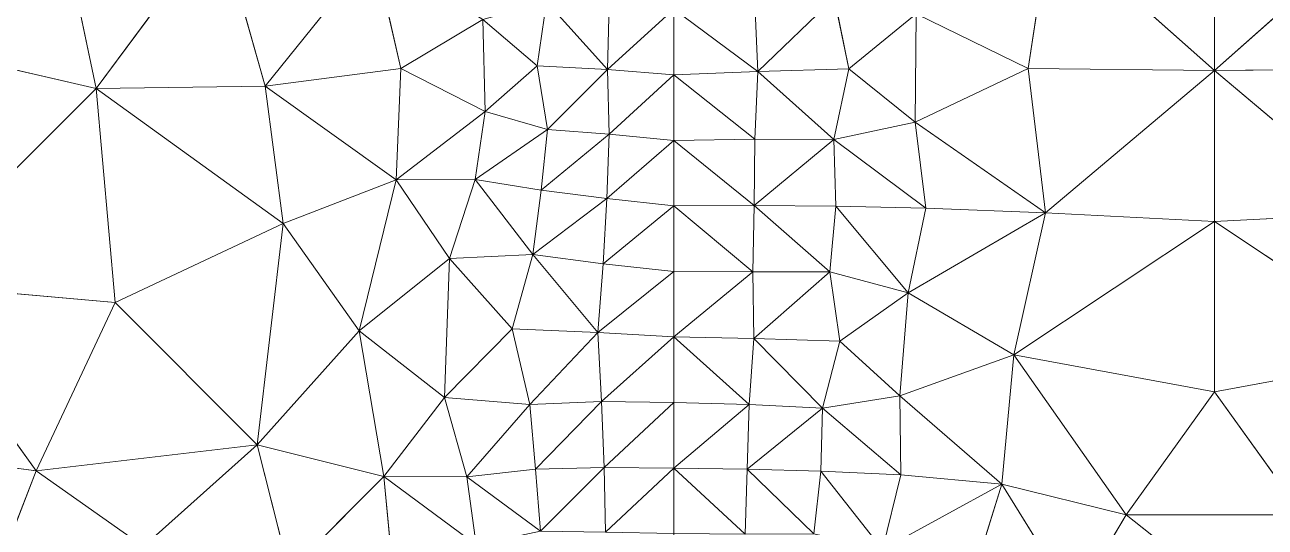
# Model space of a CAD drawing. Header units: metres. Extents: x 0 to 8, y 0 to 4.
# Drawn here: x 0.7 to 1.273, y 1.154 to 1.387 of the extents above; entities that cross this region are included whole.
import ezdxf

# ---------------------------------------------------------------- set-up
doc = ezdxf.new("R2010")
doc.units = ezdxf.units.M
doc.header["$MEASUREMENT"] = 0
for name, color, linetype, lineweight in [('DL_FE_MESH', 134, 'Continuous', 0), ('DL_FE_MESH_CELLS_3', 132, 'Continuous', 0), ('DL_FE_MESH_CELLS_7', 132, 'Continuous', 0), ('DL_TOPOLOGY', 7, 'Continuous', 0)]:
    doc.layers.add(name, color=color, linetype=linetype, lineweight=lineweight)

msp = doc.modelspace()

# ---------------------------------------------------------------- linework, layer by layer
at = {"layer": 'DL_FE_MESH'}
for p, q in [((0.73293, 1.35733), (0.70286, 1.5)), ((0.73293, 1.35733), (0.78972, 1.43389)), ((0.81098, 1.3584), (0.78972, 1.43389)), ((1.16384, 1.36657), (1.17397, 1.43309)), ((1.25, 1.36563), (1.17397, 1.43309)), ((1.32603, 1.43309), (1.25, 1.36563)), ((1.25, 1.36563), (1.25, 1.43305)), ((0.86137, 1.42075), (0.81098, 1.3584)), ((0.87381, 1.36651), (0.86137, 1.42075)), ((0.9368, 1.36777), (0.94106, 1.39746)), ((0.96934, 1.36604), (0.94106, 1.39746)), ((0.97004, 1.39623), (0.96934, 1.36604)), ((0.96934, 1.36604), (1, 1.39394)), ((1.03893, 1.36522), (1, 1.39394)), ((1.03893, 1.36522), (1.03752, 1.39676)), ((1.07422, 1.39927), (1.03893, 1.36522)), ((1.08088, 1.36642), (1.07422, 1.39927)), ((0.87381, 1.36651), (0.91176, 1.38929)), ((0.91176, 1.38929), (0.91282, 1.34675)), ((0.9368, 1.36777), (0.91176, 1.38929)), ((1.08088, 1.36642), (1.11201, 1.39184)), ((1.11201, 1.39184), (1.11154, 1.34169)), ((1.16384, 1.36657), (1.11201, 1.39184)), ((0.73293, 1.35733), (0.61575, 1.38425)), ((0.87381, 1.36651), (0.81098, 1.3584)), ((0.87165, 1.31502), (0.87381, 1.36651)), ((0.91282, 1.34675), (0.87381, 1.36651)), ((0.91282, 1.34675), (0.9368, 1.36777)), ((0.94153, 1.33839), (0.9368, 1.36777)), ((0.9368, 1.36777), (0.96934, 1.36604)), ((0.96934, 1.36604), (0.94153, 1.33839)), ((1, 1.36364), (0.96934, 1.36604)), ((0.96934, 1.36604), (0.97011, 1.33613)), ((1, 1.36364), (1.03893, 1.36522)), ((1.03749, 1.33391), (1.03893, 1.36522)), ((1.03893, 1.36522), (1.08088, 1.36642)), ((1.07403, 1.3337), (1.03893, 1.36522)), ((1.07403, 1.3337), (1.08088, 1.36642)), ((1.11154, 1.34169), (1.08088, 1.36642)), ((1.11154, 1.34169), (1.16384, 1.36657)), ((1.17181, 1.29976), (1.16384, 1.36657)), ((1.16384, 1.36657), (1.25, 1.36563)), ((1.25, 1.36563), (1.17181, 1.29976)), ((1.25, 1.36563), (1.33616, 1.36657)), ((1.25, 1.29583), (1.25, 1.36563)), ((1.32819, 1.29976), (1.25, 1.36563)), ((0.97011, 1.33613), (1, 1.36364)), ((1.03749, 1.33391), (1, 1.36364)), ((0.73293, 1.35733), (0.64267, 1.26707)), ((0.81098, 1.3584), (0.73293, 1.35733)), ((0.74164, 1.25836), (0.73293, 1.35733)), ((0.81945, 1.29485), (0.73293, 1.35733)), ((0.81098, 1.3584), (0.81945, 1.29485)), ((0.87165, 1.31502), (0.81098, 1.3584)), ((0.87165, 1.31502), (0.91282, 1.34675)), ((0.90815, 1.31523), (0.91282, 1.34675)), ((0.94153, 1.33839), (0.91282, 1.34675)), ((0.94153, 1.33839), (0.90815, 1.31523)), ((0.9386, 1.3103), (0.94153, 1.33839)), ((0.94153, 1.33839), (0.97011, 1.33613)), ((1.07403, 1.3337), (1.11154, 1.34169)), ((1.11661, 1.30199), (1.11154, 1.34169)), ((1.17181, 1.29976), (1.11154, 1.34169)), ((0.97011, 1.33613), (0.9386, 1.3103)), ((0.97011, 1.33613), (0.9691, 1.30651)), ((0.9691, 1.30651), (1, 1.33333)), ((1, 1.33333), (0.97011, 1.33613)), ((1, 1.33333), (1.03749, 1.33391)), ((1.03721, 1.30318), (1, 1.33333)), ((1.03721, 1.30318), (1.03749, 1.33391)), ((1.07403, 1.3337), (1.03721, 1.30318)), ((1.03749, 1.33391), (1.07403, 1.3337)), ((1.07489, 1.30294), (1.07403, 1.3337)), ((1.11661, 1.30199), (1.07403, 1.3337)), ((0.81945, 1.29485), (0.87165, 1.31502)), ((0.85452, 1.24528), (0.87165, 1.31502)), ((0.87165, 1.31502), (0.90815, 1.31523)), ((0.89625, 1.27872), (0.87165, 1.31502)), ((0.89625, 1.27872), (0.90815, 1.31523)), ((0.90815, 1.31523), (0.9386, 1.3103)), ((0.93486, 1.28054), (0.90815, 1.31523)), ((0.93486, 1.28054), (0.9386, 1.3103)), ((0.9386, 1.3103), (0.9691, 1.30651)), ((0.9691, 1.30651), (0.93486, 1.28054)), ((0.9691, 1.30651), (0.96732, 1.27616)), ((0.96732, 1.27616), (1, 1.30303)), ((1, 1.30303), (0.9691, 1.30651)), ((1, 1.30303), (1.03721, 1.30318)), ((1.03652, 1.27259), (1, 1.30303)), ((1.03652, 1.27259), (1.03721, 1.30318)), ((1.03721, 1.30318), (1.07489, 1.30294)), ((1.07216, 1.27254), (1.03721, 1.30318)), ((1.07216, 1.27254), (1.07489, 1.30294)), ((1.07489, 1.30294), (1.11661, 1.30199)), ((1.10832, 1.26279), (1.07489, 1.30294)), ((1.10832, 1.26279), (1.11661, 1.30199)), ((1.11661, 1.30199), (1.17181, 1.29976)), ((1.10832, 1.26279), (1.17181, 1.29976)), ((1.15721, 1.23411), (1.17181, 1.29976)), ((1.17181, 1.29976), (1.25, 1.29583)), ((1.25, 1.29583), (1.32819, 1.29976)), ((0.74164, 1.25836), (0.81945, 1.29485)), ((0.81945, 1.29485), (0.80739, 1.19261)), ((0.85452, 1.24528), (0.81945, 1.29485)), ((1.25, 1.29583), (1.15721, 1.23411)), ((1.25, 1.21702), (1.25, 1.29583)), ((1.34279, 1.23411), (1.25, 1.29583)), ((0.89625, 1.27872), (0.93486, 1.28054)), ((0.92525, 1.24616), (0.93486, 1.28054)), ((0.93486, 1.28054), (0.96732, 1.27616)), ((0.96489, 1.24448), (0.93486, 1.28054)), ((0.85452, 1.24528), (0.89625, 1.27872)), ((0.89625, 1.27872), (0.89394, 1.21444)), ((0.92525, 1.24616), (0.89625, 1.27872)), ((0.96732, 1.27616), (0.96489, 1.24448)), ((1, 1.27273), (0.96732, 1.27616)), ((0.96489, 1.24448), (1, 1.27273)), ((1, 1.27273), (1.03652, 1.27259)), ((1.03652, 1.27259), (1, 1.24242)), ((1.03699, 1.24173), (1.03652, 1.27259)), ((1.03652, 1.27259), (1.07216, 1.27254)), ((1.07216, 1.27254), (1.03699, 1.24173)), ((1.07684, 1.24045), (1.07216, 1.27254)), ((1.07216, 1.27254), (1.10832, 1.26279)), ((0.64267, 1.26707), (0.74164, 1.25836)), ((0.70515, 1.18055), (0.64267, 1.26707)), ((1.07684, 1.24045), (1.10832, 1.26279)), ((1.10832, 1.26279), (1.10446, 1.21512)), ((1.15721, 1.23411), (1.10832, 1.26279)), ((0.70515, 1.18055), (0.74164, 1.25836)), ((0.80739, 1.19261), (0.74164, 1.25836)), ((0.80739, 1.19261), (0.85452, 1.24528)), ((0.86597, 1.17786), (0.85452, 1.24528)), ((0.89394, 1.21444), (0.85452, 1.24528)), ((0.89394, 1.21444), (0.92525, 1.24616)), ((0.93336, 1.21115), (0.92525, 1.24616)), ((0.92525, 1.24616), (0.96489, 1.24448)), ((0.96489, 1.24448), (0.93336, 1.21115)), ((1, 1.24242), (0.96489, 1.24448)), ((0.96489, 1.24448), (0.96661, 1.21262)), ((0.96661, 1.21262), (1, 1.24242)), ((1, 1.24242), (1.03699, 1.24173)), ((1.03482, 1.21121), (1, 1.24242)), ((1.03482, 1.21121), (1.03699, 1.24173)), ((1.03699, 1.24173), (1.07684, 1.24045)), ((1.06874, 1.20954), (1.03699, 1.24173)), ((1.06874, 1.20954), (1.07684, 1.24045)), ((1.10446, 1.21512), (1.07684, 1.24045)), ((1.10446, 1.21512), (1.15721, 1.23411)), ((1.1517, 1.17438), (1.15721, 1.23411)), ((1.15721, 1.23411), (1.25, 1.21702)), ((1.2092, 1.16019), (1.15721, 1.23411)), ((1.25, 1.21702), (1.34279, 1.23411)), ((1.2092, 1.16019), (1.25, 1.21702)), ((1.2908, 1.16019), (1.25, 1.21702)), ((0.86597, 1.17786), (0.89394, 1.21444)), ((0.90432, 1.1778), (0.89394, 1.21444)), ((0.93336, 1.21115), (0.89394, 1.21444)), ((0.93336, 1.21115), (0.90432, 1.1778)), ((0.93336, 1.21115), (0.96661, 1.21262)), ((0.93606, 1.18123), (0.93336, 1.21115)), ((0.96661, 1.21262), (0.93606, 1.18123)), ((1, 1.21212), (0.96661, 1.21262)), ((0.96661, 1.21262), (0.96784, 1.18208)), ((0.96784, 1.18208), (1, 1.21212)), ((1, 1.21212), (1.03482, 1.21121)), ((1.03482, 1.21121), (1, 1.18182)), ((1.03387, 1.18124), (1.03482, 1.21121)), ((1.03482, 1.21121), (1.06874, 1.20954)), ((1.06874, 1.20954), (1.10446, 1.21512)), ((1.10504, 1.17874), (1.10446, 1.21512)), ((1.1517, 1.17438), (1.10446, 1.21512)), ((1.06874, 1.20954), (1.03387, 1.18124)), ((1.06794, 1.18032), (1.06874, 1.20954)), ((1.10504, 1.17874), (1.06874, 1.20954)), ((0.70515, 1.18055), (0.6416, 1.18902)), ((0.80739, 1.19261), (0.70515, 1.18055)), ((0.75472, 1.14548), (0.80739, 1.19261)), ((0.80739, 1.19261), (0.82214, 1.13403)), ((0.86597, 1.17786), (0.80739, 1.19261)), ((0.93606, 1.18123), (0.96784, 1.18208)), ((0.96784, 1.18208), (0.93842, 1.15267)), ((1, 1.18182), (0.96784, 1.18208)), ((0.96784, 1.18208), (0.96841, 1.15216)), ((0.96841, 1.15216), (1, 1.18182)), ((1, 1.18182), (1.03387, 1.18124)), ((1.033, 1.15129), (1, 1.18182)), ((0.68498, 1.12835), (0.70515, 1.18055)), ((0.75472, 1.14548), (0.70515, 1.18055)), ((0.86597, 1.17786), (0.82214, 1.13403)), ((0.87056, 1.12944), (0.86597, 1.17786)), ((0.90869, 1.14631), (0.86597, 1.17786)), ((0.90432, 1.1778), (0.86597, 1.17786)), ((0.90432, 1.1778), (0.93606, 1.18123)), ((0.90869, 1.14631), (0.90432, 1.1778)), ((0.93842, 1.15267), (0.90432, 1.1778)), ((0.93842, 1.15267), (0.93606, 1.18123)), ((1.033, 1.15129), (1.03387, 1.18124)), ((1.03387, 1.18124), (1.06794, 1.18032)), ((1.06472, 1.1514), (1.03387, 1.18124)), ((1.06472, 1.1514), (1.06794, 1.18032)), ((1.06794, 1.18032), (1.10504, 1.17874)), ((1.09651, 1.14415), (1.06794, 1.18032)), ((1.09651, 1.14415), (1.10504, 1.17874)), ((1.10504, 1.17874), (1.1517, 1.17438)), ((1.09651, 1.14415), (1.1517, 1.17438)), ((1.13596, 1.12398), (1.1517, 1.17438)), ((1.1517, 1.17438), (1.2092, 1.16019)), ((1.18526, 1.12005), (1.1517, 1.17438)), ((1.18526, 1.12005), (1.2092, 1.16019)), ((1.25, 1.12786), (1.2092, 1.16019)), ((1.2908, 1.16019), (1.2092, 1.16019))]:
    msp.add_line(p, q, dxfattribs=at)
at = {"layer": 'DL_FE_MESH_CELLS_3'}
for points in [[(0.5, 1.5), (0.61575, 1.38425), (0.70286, 1.5)], [(0.70286, 1.5), (0.61575, 1.38425), (0.73293, 1.35733)], [(0.70286, 1.5), (0.73293, 1.35733), (0.78972, 1.43389)], [(0.73293, 1.35733), (0.81098, 1.3584), (0.78972, 1.43389)], [(0.78972, 1.43389), (0.81098, 1.3584), (0.86137, 1.42075)], [(0.86137, 1.42075), (0.81098, 1.3584), (0.87381, 1.36651)], [(0.86137, 1.42075), (0.87381, 1.36651), (0.91176, 1.38929)], [(0.91176, 1.38929), (0.9368, 1.36777), (0.94106, 1.39746)], [(0.94106, 1.39746), (0.9368, 1.36777), (0.96934, 1.36604)], [(0.94106, 1.39746), (0.96934, 1.36604), (0.97004, 1.39623)], [(0.96934, 1.36604), (1, 1.39394), (0.97004, 1.39623)], [(0.87381, 1.36651), (0.91282, 1.34675), (0.91176, 1.38929)], [(0.91176, 1.38929), (0.91282, 1.34675), (0.9368, 1.36777)], [(0.61575, 1.38425), (0.64267, 1.26707), (0.73293, 1.35733)], [(0.81098, 1.3584), (0.87165, 1.31502), (0.87381, 1.36651)], [(0.91282, 1.34675), (0.87381, 1.36651), (0.87165, 1.31502)], [(0.91282, 1.34675), (0.94153, 1.33839), (0.9368, 1.36777)], [(0.9368, 1.36777), (0.94153, 1.33839), (0.96934, 1.36604)], [(0.96934, 1.36604), (0.94153, 1.33839), (0.97011, 1.33613)], [(0.97011, 1.33613), (1, 1.36364), (0.96934, 1.36604)], [(0.73293, 1.35733), (0.64267, 1.26707), (0.74164, 1.25836)], [(0.81098, 1.3584), (0.73293, 1.35733), (0.81945, 1.29485)], [(0.81945, 1.29485), (0.73293, 1.35733), (0.74164, 1.25836)], [(0.81098, 1.3584), (0.81945, 1.29485), (0.87165, 1.31502)], [(0.91282, 1.34675), (0.87165, 1.31502), (0.90815, 1.31523)], [(0.91282, 1.34675), (0.90815, 1.31523), (0.94153, 1.33839)], [(0.94153, 1.33839), (0.90815, 1.31523), (0.9386, 1.3103)], [(0.94153, 1.33839), (0.9386, 1.3103), (0.97011, 1.33613)], [(0.97011, 1.33613), (0.9386, 1.3103), (0.9691, 1.30651)], [(0.9691, 1.30651), (1, 1.33333), (0.97011, 1.33613)], [(0.87165, 1.31502), (0.81945, 1.29485), (0.85452, 1.24528)], [(0.87165, 1.31502), (0.85452, 1.24528), (0.89625, 1.27872)], [(0.87165, 1.31502), (0.89625, 1.27872), (0.90815, 1.31523)], [(0.90815, 1.31523), (0.89625, 1.27872), (0.93486, 1.28054)], [(0.90815, 1.31523), (0.93486, 1.28054), (0.9386, 1.3103)], [(0.9386, 1.3103), (0.93486, 1.28054), (0.9691, 1.30651)], [(0.9691, 1.30651), (0.93486, 1.28054), (0.96732, 1.27616)], [(0.96732, 1.27616), (1, 1.30303), (0.9691, 1.30651)], [(0.74164, 1.25836), (0.80739, 1.19261), (0.81945, 1.29485)], [(0.81945, 1.29485), (0.80739, 1.19261), (0.85452, 1.24528)], [(0.89625, 1.27872), (0.92525, 1.24616), (0.93486, 1.28054)], [(0.93486, 1.28054), (0.92525, 1.24616), (0.96489, 1.24448)], [(0.93486, 1.28054), (0.96489, 1.24448), (0.96732, 1.27616)], [(0.85452, 1.24528), (0.89394, 1.21444), (0.89625, 1.27872)], [(0.89625, 1.27872), (0.89394, 1.21444), (0.92525, 1.24616)], [(0.96489, 1.24448), (1, 1.27273), (0.96732, 1.27616)], [(0.64267, 1.26707), (0.6416, 1.18902), (0.70515, 1.18055)], [(0.64267, 1.26707), (0.70515, 1.18055), (0.74164, 1.25836)], [(0.70515, 1.18055), (0.80739, 1.19261), (0.74164, 1.25836)], [(0.85452, 1.24528), (0.80739, 1.19261), (0.86597, 1.17786)], [(0.85452, 1.24528), (0.86597, 1.17786), (0.89394, 1.21444)], [(0.89394, 1.21444), (0.93336, 1.21115), (0.92525, 1.24616)], [(0.92525, 1.24616), (0.93336, 1.21115), (0.96489, 1.24448)], [(0.96489, 1.24448), (0.93336, 1.21115), (0.96661, 1.21262)], [(0.96661, 1.21262), (1, 1.24242), (0.96489, 1.24448)], [(0.86597, 1.17786), (0.90432, 1.1778), (0.89394, 1.21444)], [(0.89394, 1.21444), (0.90432, 1.1778), (0.93336, 1.21115)], [(0.93336, 1.21115), (0.90432, 1.1778), (0.93606, 1.18123)], [(0.93336, 1.21115), (0.93606, 1.18123), (0.96661, 1.21262)], [(0.96661, 1.21262), (0.93606, 1.18123), (0.96784, 1.18208)], [(0.96784, 1.18208), (1, 1.21212), (0.96661, 1.21262)], [(0.6416, 1.18902), (0.68498, 1.12835), (0.70515, 1.18055)], [(0.70515, 1.18055), (0.75472, 1.14548), (0.80739, 1.19261)], [(0.75472, 1.14548), (0.82214, 1.13403), (0.80739, 1.19261)], [(0.80739, 1.19261), (0.82214, 1.13403), (0.86597, 1.17786)], [(0.93606, 1.18123), (0.93842, 1.15267), (0.96784, 1.18208)], [(0.96784, 1.18208), (0.93842, 1.15267), (0.96841, 1.15216)], [(0.96841, 1.15216), (1, 1.18182), (0.96784, 1.18208)], [(0.70515, 1.18055), (0.68498, 1.12835), (0.75472, 1.14548)], [(0.86597, 1.17786), (0.82214, 1.13403), (0.87056, 1.12944)], [(0.90869, 1.14631), (0.86597, 1.17786), (0.87056, 1.12944)], [(0.90432, 1.1778), (0.86597, 1.17786), (0.90869, 1.14631)], [(0.90432, 1.1778), (0.93842, 1.15267), (0.93606, 1.18123)], [(0.90432, 1.1778), (0.90869, 1.14631), (0.93842, 1.15267)]]:
    msp.add_3dface(points, dxfattribs=at)
at = {"layer": 'DL_FE_MESH_CELLS_3', "invisible_edges": 1}
for points in [[(1, 1.36364), (1, 1.39394), (0.96934, 1.36604)], [(1, 1.33333), (1, 1.36364), (0.97011, 1.33613)], [(1, 1.30303), (1, 1.33333), (0.9691, 1.30651)], [(1, 1.27273), (1, 1.30303), (0.96732, 1.27616)], [(1, 1.24242), (1, 1.27273), (0.96489, 1.24448)], [(1, 1.21212), (1, 1.24242), (0.96661, 1.21262)], [(1, 1.18182), (1, 1.21212), (0.96784, 1.18208)], [(1, 1.15152), (1, 1.18182), (0.96841, 1.15216)]]:
    msp.add_3dface(points, dxfattribs=at)
at = {"layer": 'DL_FE_MESH_CELLS_7'}
for points in [[(1.17397, 1.43309), (1.11201, 1.39184), (1.16384, 1.36657)], [(1.17397, 1.43309), (1.16384, 1.36657), (1.25, 1.36563)], [(1.17397, 1.43309), (1.25, 1.36563), (1.25, 1.43305)], [(1.32603, 1.43309), (1.25, 1.36563), (1.33616, 1.36657)], [(1.25, 1.43305), (1.25, 1.36563), (1.32603, 1.43309)], [(1, 1.39394), (1.03893, 1.36522), (1.03752, 1.39676)], [(1.03752, 1.39676), (1.03893, 1.36522), (1.07422, 1.39927)], [(1.07422, 1.39927), (1.03893, 1.36522), (1.08088, 1.36642)], [(1.07422, 1.39927), (1.08088, 1.36642), (1.11201, 1.39184)], [(1.08088, 1.36642), (1.11154, 1.34169), (1.11201, 1.39184)], [(1.11201, 1.39184), (1.11154, 1.34169), (1.16384, 1.36657)], [(1, 1.36364), (1.03749, 1.33391), (1.03893, 1.36522)], [(1.03893, 1.36522), (1.03749, 1.33391), (1.07403, 1.3337)], [(1.03893, 1.36522), (1.07403, 1.3337), (1.08088, 1.36642)], [(1.08088, 1.36642), (1.07403, 1.3337), (1.11154, 1.34169)], [(1.11154, 1.34169), (1.17181, 1.29976), (1.16384, 1.36657)], [(1.16384, 1.36657), (1.17181, 1.29976), (1.25, 1.36563)], [(1.25, 1.36563), (1.17181, 1.29976), (1.25, 1.29583)], [(1.25, 1.36563), (1.32819, 1.29976), (1.33616, 1.36657)], [(1.25, 1.36563), (1.25, 1.29583), (1.32819, 1.29976)], [(1.07403, 1.3337), (1.11661, 1.30199), (1.11154, 1.34169)], [(1.11154, 1.34169), (1.11661, 1.30199), (1.17181, 1.29976)], [(1, 1.33333), (1.03721, 1.30318), (1.03749, 1.33391)], [(1.03749, 1.33391), (1.03721, 1.30318), (1.07403, 1.3337)], [(1.07403, 1.3337), (1.03721, 1.30318), (1.07489, 1.30294)], [(1.07403, 1.3337), (1.07489, 1.30294), (1.11661, 1.30199)], [(1, 1.30303), (1.03652, 1.27259), (1.03721, 1.30318)], [(1.03721, 1.30318), (1.03652, 1.27259), (1.07216, 1.27254)], [(1.03721, 1.30318), (1.07216, 1.27254), (1.07489, 1.30294)], [(1.07489, 1.30294), (1.07216, 1.27254), (1.10832, 1.26279)], [(1.07489, 1.30294), (1.10832, 1.26279), (1.11661, 1.30199)], [(1.17181, 1.29976), (1.11661, 1.30199), (1.10832, 1.26279)], [(1.17181, 1.29976), (1.10832, 1.26279), (1.15721, 1.23411)], [(1.17181, 1.29976), (1.15721, 1.23411), (1.25, 1.29583)], [(1.25, 1.29583), (1.34279, 1.23411), (1.32819, 1.29976)], [(1.25, 1.29583), (1.15721, 1.23411), (1.25, 1.21702)], [(1.25, 1.29583), (1.25, 1.21702), (1.34279, 1.23411)], [(1.03652, 1.27259), (1, 1.24242), (1.03699, 1.24173)], [(1.03652, 1.27259), (1.03699, 1.24173), (1.07216, 1.27254)], [(1.07216, 1.27254), (1.03699, 1.24173), (1.07684, 1.24045)], [(1.07216, 1.27254), (1.07684, 1.24045), (1.10832, 1.26279)], [(1.07684, 1.24045), (1.10446, 1.21512), (1.10832, 1.26279)], [(1.10832, 1.26279), (1.10446, 1.21512), (1.15721, 1.23411)], [(1, 1.24242), (1.03482, 1.21121), (1.03699, 1.24173)], [(1.03699, 1.24173), (1.03482, 1.21121), (1.06874, 1.20954)], [(1.03699, 1.24173), (1.06874, 1.20954), (1.07684, 1.24045)], [(1.07684, 1.24045), (1.06874, 1.20954), (1.10446, 1.21512)], [(1.15721, 1.23411), (1.10446, 1.21512), (1.1517, 1.17438)], [(1.15721, 1.23411), (1.1517, 1.17438), (1.2092, 1.16019)], [(1.15721, 1.23411), (1.2092, 1.16019), (1.25, 1.21702)], [(1.34279, 1.23411), (1.25, 1.21702), (1.2908, 1.16019)], [(1.2092, 1.16019), (1.2908, 1.16019), (1.25, 1.21702)], [(1.03482, 1.21121), (1, 1.18182), (1.03387, 1.18124)], [(1.03482, 1.21121), (1.03387, 1.18124), (1.06874, 1.20954)], [(1.06874, 1.20954), (1.10504, 1.17874), (1.10446, 1.21512)], [(1.1517, 1.17438), (1.10446, 1.21512), (1.10504, 1.17874)], [(1.06874, 1.20954), (1.03387, 1.18124), (1.06794, 1.18032)], [(1.06874, 1.20954), (1.06794, 1.18032), (1.10504, 1.17874)], [(1, 1.18182), (1.033, 1.15129), (1.03387, 1.18124)], [(1.03387, 1.18124), (1.033, 1.15129), (1.06472, 1.1514)], [(1.03387, 1.18124), (1.06472, 1.1514), (1.06794, 1.18032)], [(1.06794, 1.18032), (1.06472, 1.1514), (1.09651, 1.14415)], [(1.06794, 1.18032), (1.09651, 1.14415), (1.10504, 1.17874)], [(1.1517, 1.17438), (1.10504, 1.17874), (1.09651, 1.14415)], [(1.1517, 1.17438), (1.09651, 1.14415), (1.13596, 1.12398)], [(1.1517, 1.17438), (1.13596, 1.12398), (1.18526, 1.12005)], [(1.1517, 1.17438), (1.18526, 1.12005), (1.2092, 1.16019)], [(1.25, 1.12786), (1.2092, 1.16019), (1.18526, 1.12005)], [(1.2092, 1.16019), (1.25, 1.12786), (1.2908, 1.16019)], [(1.2908, 1.16019), (1.25, 1.12786), (1.31474, 1.12005)]]:
    msp.add_3dface(points, dxfattribs=at)
at = {"layer": 'DL_FE_MESH_CELLS_7', "invisible_edges": 1}
for points in [[(1, 1.39394), (1, 1.36364), (1.03893, 1.36522)], [(1, 1.36364), (1, 1.33333), (1.03749, 1.33391)], [(1, 1.33333), (1, 1.30303), (1.03721, 1.30318)], [(1, 1.30303), (1, 1.27273), (1.03652, 1.27259)], [(1, 1.27273), (1, 1.24242), (1.03652, 1.27259)], [(1, 1.24242), (1, 1.21212), (1.03482, 1.21121)], [(1, 1.21212), (1, 1.18182), (1.03482, 1.21121)], [(1, 1.18182), (1, 1.15152), (1.033, 1.15129)]]:
    msp.add_3dface(points, dxfattribs=at)
at = {"layer": 'DL_TOPOLOGY'}
msp.add_line((1, 2), (1, 1), dxfattribs=at)

doc.saveas('drawing.dxf')
